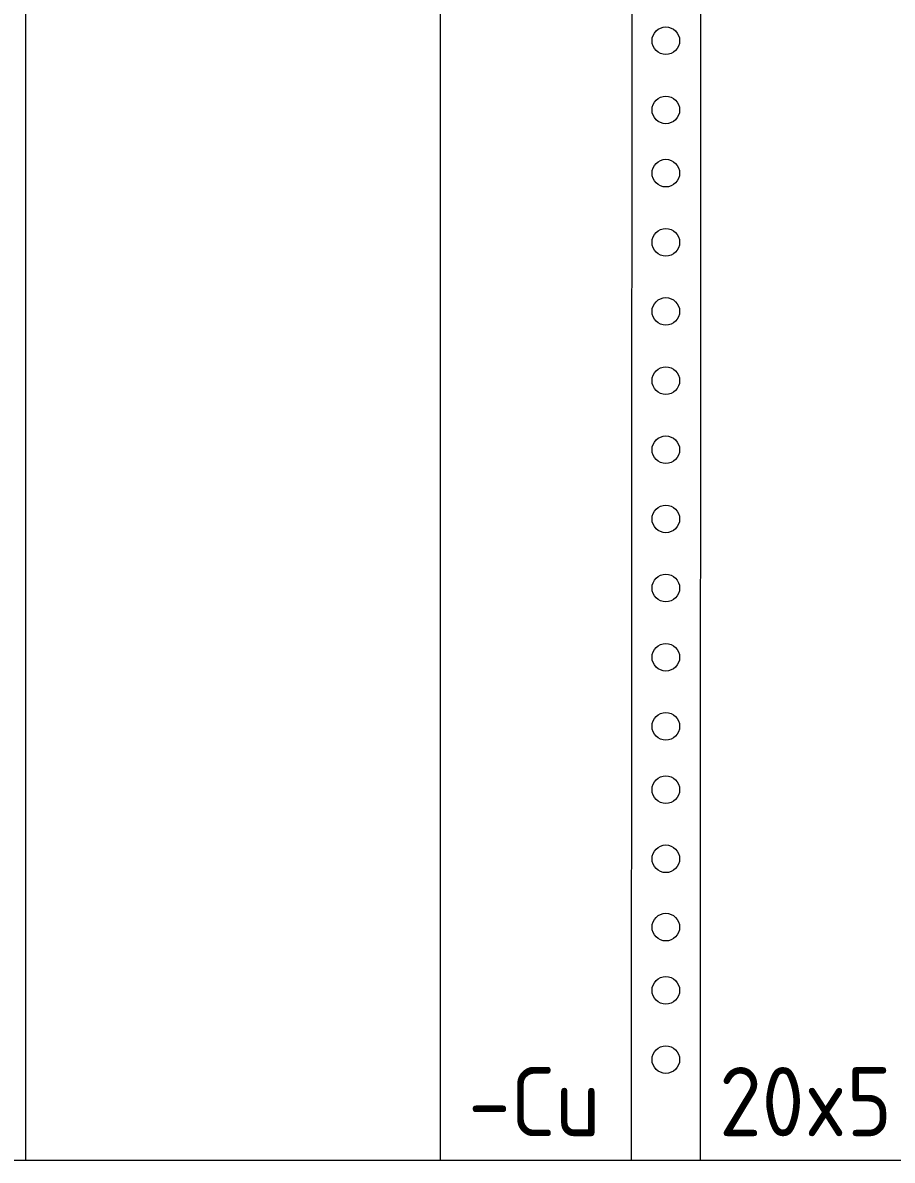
# Model space of a CAD drawing. Header units: millimetres. Extents: x 1880 to 4113, y 771 to 2990.
# Drawn here: x 2435.2 to 2686.7, y 1193.7 to 1522.7 of the extents above; entities that cross this region are included whole.
import ezdxf

# ---------------------------------------------------------------- set-up
doc = ezdxf.new("R2010")
doc.units = ezdxf.units.MM
for name, color, linetype in [('000-PI_TEXT', 7, 'Continuous'), ('002-PI-Kabelska kanalica', 150, 'Continuous'), ('004-PI-DIN Šina', 3, 'Continuous')]:
    doc.layers.add(name, color=color, linetype=linetype)
doc.styles.add('PI0', font='isocpeur.ttf', dxfattribs={"width": 0.9})

msp = doc.modelspace()

# ---------------------------------------------------------------- linework, layer by layer
at = {"layer": '002-PI-Kabelska kanalica', "color": 0, "linetype": 'ByBlock', "lineweight": 0}
for p, q in [((2435.95, 2624.72), (2435.95, 1193.72)), ((2555.95, 2624.72), (2555.95, 1193.72)), ((1993.2, 1193.72), (3884.2, 1193.72)), ((2435.95, 1193.72), (2555.95, 1193.72))]:
    msp.add_line(p, q, dxfattribs=at)
at = {"layer": '004-PI-DIN Šina', "color": 0, "linetype": 'ByBlock', "lineweight": 0}
for p, q in [((2611.7, 2621.13), (2611.18, 1193.72)), ((2631.18, 1193.72), (2631.7, 2621.13)), ((2611.18, 1193.72), (2631.18, 1193.72))]:
    msp.add_line(p, q, dxfattribs=at)
at = {"layer": '004-PI-DIN Šina', "color": 0, "linetype": 'ByBlock', "lineweight": 0, "ltscale": 0.01}
for centre in [(2621.18, 1517.49), (2621.18, 1497.49), (2621.18, 1479.2), (2621.18, 1459.2), (2621.18, 1459.2), (2621.18, 1439.2), (2621.18, 1419.2), (2621.18, 1399.2), (2621.18, 1379.2), (2621.18, 1359.2), (2621.18, 1339.2), (2621.18, 1319.2), (2621.18, 1300.9), (2621.18, 1280.9), (2621.18, 1261.14), (2621.18, 1242.84), (2621.18, 1222.84), (2621.18, 1222.84)]:
    msp.add_circle(centre, 4, dxfattribs=at)

# ---------------------------------------------------------------- texts
at = {"layer": '000-PI_TEXT', "color": 0, "linetype": 'ByBlock', "lineweight": 0, "style": 'PI0', "width": 0.9}
msp.add_text('-Cu   20x5', height=20, dxfattribs=at).set_placement((2564.03, 1200.67))

doc.saveas('drawing.dxf')
